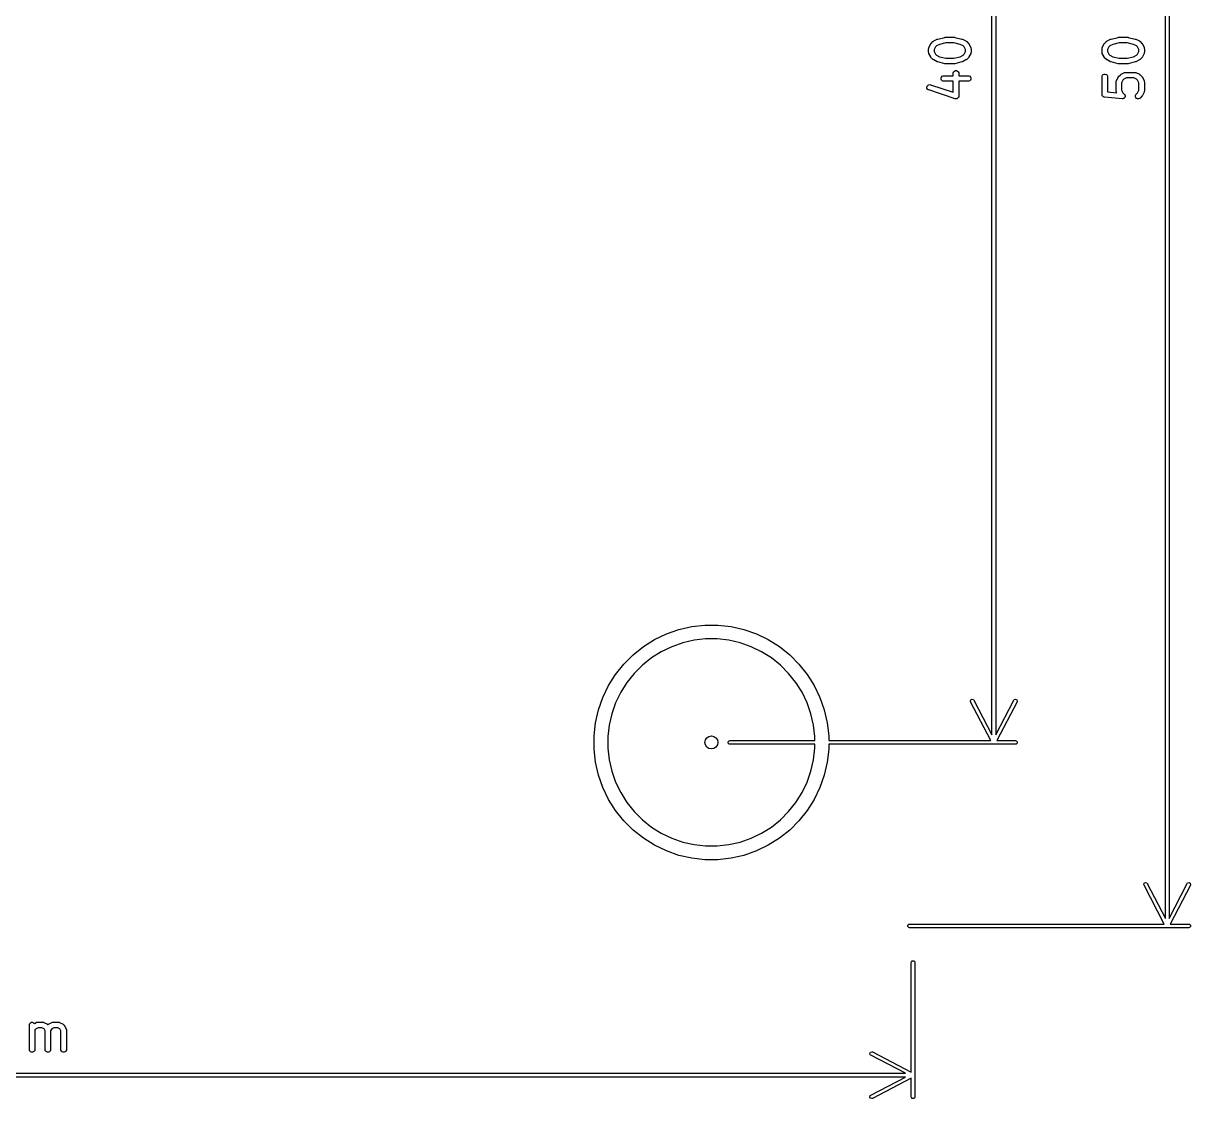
# Model space of a CAD drawing. Extents: x 4.57 to 7.12, y -5.03 to -2.67.
# Drawn here: x 5.867 to 7.116, y -5.034 to -3.885 of the extents above; entities that cross this region are included whole.
import ezdxf

# ---------------------------------------------------------------- set-up
doc = ezdxf.new("R2010")
doc.units = 0
doc.header["$MEASUREMENT"] = 0
doc.layers.add('BLACK', color=7, linetype='CONTINUOUS')

msp = doc.modelspace()

# ---------------------------------------------------------------- linework, layer by layer
at = {"layer": 'BLACK', "linetype": 'CONTINUOUS'}
for p, q in [((7.0885, -4.8411), (7.0885, -2.8887)), ((7.0925, -2.8887), (7.0925, -4.8411)), ((6.9031, -4.6451), (6.9031, -3.0848)), ((6.9071, -3.0848), (6.9071, -4.6451)), ((6.8376, -3.9067), (6.8377, -3.9065)), ((6.8377, -3.9065), (6.8378, -3.9064)), ((6.8378, -3.9063), (6.8379, -3.9062)), ((6.8378, -3.9064), (6.8378, -3.9063)), ((6.8379, -3.9062), (6.838, -3.9062)), ((6.838, -3.9062), (6.8381, -3.906)), ((6.8381, -3.906), (6.84, -3.9041)), ((6.84, -3.9041), (6.8402, -3.9039)), ((6.8402, -3.9039), (6.8403, -3.9038)), ((6.8403, -3.9038), (6.8404, -3.9038)), ((6.8404, -3.9038), (6.8405, -3.9037)), ((6.8405, -3.9037), (6.8408, -3.9035)), ((6.8405, -3.9037), (6.8405, -3.9037)), ((6.8408, -3.9035), (6.8445, -3.9017)), ((6.8445, -3.9017), (6.8446, -3.9016)), ((6.8446, -3.9016), (6.8448, -3.9015)), ((6.8446, -3.9016), (6.8446, -3.9016)), ((6.8448, -3.9015), (6.8451, -3.9014)), ((6.8451, -3.9014), (6.8526, -3.8996)), ((6.8451, -3.9014), (6.8451, -3.9014)), ((6.8451, -3.9014), (6.8451, -3.9014)), ((6.8537, -3.9054), (6.8469, -3.9071)), ((6.8526, -3.8996), (6.8527, -3.8995)), ((6.8527, -3.8995), (6.8528, -3.8995)), ((6.8528, -3.8995), (6.853, -3.8995)), ((6.853, -3.8995), (6.8532, -3.8995)), ((6.8532, -3.8995), (6.8532, -3.8995)), ((6.8532, -3.8995), (6.8533, -3.8995)), ((6.8533, -3.8995), (6.8627, -3.8995)), ((6.8624, -3.9054), (6.8537, -3.9054)), ((6.8692, -3.9071), (6.8624, -3.9054)), ((6.8627, -3.8995), (6.8628, -3.8995)), ((6.8628, -3.8995), (6.8629, -3.8995)), ((6.8629, -3.8995), (6.8631, -3.8995)), ((6.8631, -3.8995), (6.8633, -3.8995)), ((6.8633, -3.8995), (6.8633, -3.8995)), ((6.8633, -3.8995), (6.8634, -3.8996)), ((6.8634, -3.8996), (6.8709, -3.9014)), ((6.8709, -3.9014), (6.871, -3.9014)), ((6.871, -3.9014), (6.871, -3.9014)), ((6.871, -3.9014), (6.8712, -3.9015)), ((6.8712, -3.9015), (6.8715, -3.9016)), ((6.8715, -3.9016), (6.8715, -3.9016)), ((6.8715, -3.9016), (6.8715, -3.9017)), ((6.8715, -3.9017), (6.8753, -3.9035)), ((6.8753, -3.9035), (6.8755, -3.9037)), ((6.8755, -3.9037), (6.8756, -3.9037)), ((6.8756, -3.9037), (6.8757, -3.9038)), ((6.8757, -3.9038), (6.8758, -3.9038)), ((6.8758, -3.9038), (6.8758, -3.9039)), ((6.8758, -3.9039), (6.8761, -3.9041)), ((6.8761, -3.9041), (6.8779, -3.906)), ((6.8779, -3.906), (6.8781, -3.9062)), ((6.8781, -3.9062), (6.8782, -3.9062)), ((6.8782, -3.9062), (6.8782, -3.9063)), ((6.8782, -3.9063), (6.8783, -3.9064)), ((6.8783, -3.9064), (6.8783, -3.9065)), ((6.8783, -3.9065), (6.8785, -3.9067)), ((7.023, -3.9067), (7.0231, -3.9065)), ((7.0231, -3.9065), (7.0232, -3.9064)), ((7.0232, -3.9063), (7.0233, -3.9062)), ((7.0232, -3.9064), (7.0232, -3.9063)), ((7.0233, -3.9062), (7.0234, -3.9062)), ((7.0234, -3.9062), (7.0235, -3.906)), ((7.0235, -3.906), (7.0254, -3.9041)), ((7.0254, -3.9041), (7.0256, -3.9039)), ((7.0256, -3.9039), (7.0257, -3.9038)), ((7.0257, -3.9038), (7.0258, -3.9038)), ((7.0258, -3.9038), (7.0259, -3.9037)), ((7.0259, -3.9037), (7.0262, -3.9035)), ((7.0259, -3.9037), (7.0259, -3.9037)), ((7.0262, -3.9035), (7.0299, -3.9017)), ((7.0299, -3.9017), (7.03, -3.9016)), ((7.03, -3.9016), (7.0302, -3.9015)), ((7.03, -3.9016), (7.03, -3.9016)), ((7.0302, -3.9015), (7.0305, -3.9014)), ((7.0305, -3.9014), (7.038, -3.8996)), ((7.0305, -3.9014), (7.0305, -3.9014)), ((7.0305, -3.9014), (7.0305, -3.9014)), ((7.0391, -3.9054), (7.0323, -3.9071)), ((7.038, -3.8996), (7.0381, -3.8995)), ((7.0381, -3.8995), (7.0382, -3.8995)), ((7.0382, -3.8995), (7.0384, -3.8995)), ((7.0384, -3.8995), (7.0386, -3.8995)), ((7.0386, -3.8995), (7.0387, -3.8995)), ((7.0387, -3.8995), (7.0388, -3.8995)), ((7.0388, -3.8995), (7.0481, -3.8995)), ((7.0478, -3.9054), (7.0391, -3.9054)), ((7.0546, -3.9071), (7.0478, -3.9054)), ((7.0481, -3.8995), (7.0482, -3.8995)), ((7.0482, -3.8995), (7.0483, -3.8995)), ((7.0483, -3.8995), (7.0485, -3.8995)), ((7.0485, -3.8995), (7.0487, -3.8995)), ((7.0487, -3.8995), (7.0487, -3.8995)), ((7.0487, -3.8995), (7.0488, -3.8996)), ((7.0488, -3.8996), (7.0563, -3.9014)), ((7.0563, -3.9014), (7.0564, -3.9014)), ((7.0564, -3.9014), (7.0564, -3.9014)), ((7.0564, -3.9014), (7.0566, -3.9015)), ((7.0566, -3.9015), (7.0569, -3.9016)), ((7.0569, -3.9016), (7.0569, -3.9016)), ((7.0569, -3.9016), (7.0569, -3.9017)), ((7.0569, -3.9017), (7.0607, -3.9035)), ((7.0607, -3.9035), (7.0609, -3.9037)), ((7.0609, -3.9037), (7.061, -3.9037)), ((7.061, -3.9037), (7.0611, -3.9038)), ((7.0611, -3.9038), (7.0612, -3.9038)), ((7.0612, -3.9038), (7.0612, -3.9039)), ((7.0612, -3.9039), (7.0615, -3.9041)), ((7.0615, -3.9041), (7.0633, -3.906)), ((7.0633, -3.906), (7.0635, -3.9062)), ((7.0635, -3.9062), (7.0636, -3.9062)), ((7.0636, -3.9062), (7.0636, -3.9063)), ((7.0636, -3.9063), (7.0637, -3.9064)), ((7.0637, -3.9064), (7.0637, -3.9065)), ((7.0637, -3.9065), (7.0639, -3.9067)), ((6.8354, -3.9118), (6.8355, -3.9112)), ((6.8354, -3.9155), (6.8354, -3.9118)), ((6.8355, -3.9161), (6.8354, -3.9155)), ((6.8355, -3.911), (6.8357, -3.9105)), ((6.8355, -3.9111), (6.8355, -3.911)), ((6.8355, -3.9112), (6.8355, -3.9111)), ((6.8355, -3.9162), (6.8355, -3.9161)), ((6.8355, -3.9163), (6.8355, -3.9162)), ((6.8357, -3.9169), (6.8355, -3.9163)), ((6.8357, -3.9105), (6.8376, -3.9067)), ((6.8376, -3.9206), (6.8357, -3.9169)), ((6.8427, -3.9098), (6.8413, -3.9125)), ((6.8413, -3.9125), (6.8413, -3.9148)), ((6.8413, -3.9148), (6.8427, -3.9175)), ((6.8438, -3.9086), (6.8427, -3.9098)), ((6.8427, -3.9175), (6.8438, -3.9187)), ((6.8469, -3.9071), (6.8438, -3.9086)), ((6.8438, -3.9187), (6.8469, -3.9203)), ((6.8722, -3.9086), (6.8692, -3.9071)), ((6.8692, -3.9203), (6.8722, -3.9187)), ((6.8734, -3.9098), (6.8722, -3.9086)), ((6.8722, -3.9187), (6.8734, -3.9175)), ((6.8748, -3.9125), (6.8734, -3.9098)), ((6.8734, -3.9175), (6.8748, -3.9148)), ((6.8748, -3.9148), (6.8748, -3.9125)), ((6.8785, -3.9067), (6.8804, -3.9105)), ((6.8804, -3.9169), (6.8785, -3.9206)), ((6.8804, -3.9105), (6.8806, -3.911)), ((6.8806, -3.9163), (6.8804, -3.9169)), ((6.8806, -3.911), (6.8806, -3.9111)), ((6.8806, -3.9111), (6.8806, -3.9112)), ((6.8806, -3.9112), (6.8807, -3.9118)), ((6.8807, -3.9155), (6.8806, -3.9161)), ((6.8806, -3.9161), (6.8806, -3.9162)), ((6.8806, -3.9162), (6.8806, -3.9163)), ((6.8807, -3.9118), (6.8807, -3.9155)), ((7.0208, -3.9118), (7.0209, -3.9112)), ((7.0208, -3.9155), (7.0208, -3.9118)), ((7.0209, -3.9161), (7.0208, -3.9155)), ((7.0209, -3.911), (7.0211, -3.9105)), ((7.0209, -3.9111), (7.0209, -3.911)), ((7.0209, -3.9112), (7.0209, -3.9111)), ((7.0209, -3.9162), (7.0209, -3.9161)), ((7.0209, -3.9163), (7.0209, -3.9162)), ((7.0211, -3.9169), (7.0209, -3.9163)), ((7.0211, -3.9105), (7.023, -3.9067)), ((7.023, -3.9206), (7.0211, -3.9169)), ((7.0281, -3.9098), (7.0267, -3.9125)), ((7.0267, -3.9125), (7.0267, -3.9148)), ((7.0267, -3.9148), (7.0281, -3.9175)), ((7.0293, -3.9086), (7.0281, -3.9098)), ((7.0281, -3.9175), (7.0293, -3.9187)), ((7.0323, -3.9071), (7.0293, -3.9086)), ((7.0293, -3.9187), (7.0323, -3.9203)), ((7.0576, -3.9086), (7.0546, -3.9071)), ((7.0546, -3.9203), (7.0576, -3.9187)), ((7.0588, -3.9098), (7.0576, -3.9086)), ((7.0576, -3.9187), (7.0588, -3.9175)), ((7.0602, -3.9125), (7.0588, -3.9098)), ((7.0588, -3.9175), (7.0602, -3.9148)), ((7.0602, -3.9148), (7.0602, -3.9125)), ((7.0639, -3.9067), (7.0658, -3.9105)), ((7.0658, -3.9169), (7.0639, -3.9206)), ((7.0658, -3.9105), (7.066, -3.911)), ((7.066, -3.9163), (7.0658, -3.9169)), ((7.066, -3.911), (7.066, -3.9111)), ((7.066, -3.9111), (7.066, -3.9112)), ((7.066, -3.9112), (7.0661, -3.9118)), ((7.0661, -3.9155), (7.066, -3.9161)), ((7.066, -3.9161), (7.066, -3.9162)), ((7.066, -3.9162), (7.066, -3.9163)), ((7.0661, -3.9118), (7.0661, -3.9155)), ((6.8377, -3.9209), (6.8376, -3.9206)), ((6.8378, -3.9209), (6.8377, -3.9209)), ((6.8378, -3.921), (6.8378, -3.9209)), ((6.8379, -3.9211), (6.8378, -3.921)), ((6.838, -3.9212), (6.8379, -3.9211)), ((6.8381, -3.9214), (6.838, -3.9212)), ((6.84, -3.9233), (6.8381, -3.9214)), ((6.8402, -3.9234), (6.84, -3.9233)), ((6.8403, -3.9235), (6.8402, -3.9234)), ((6.8404, -3.9236), (6.8403, -3.9235)), ((6.8405, -3.9236), (6.8404, -3.9236)), ((6.8408, -3.9238), (6.8405, -3.9236)), ((6.8405, -3.9236), (6.8405, -3.9236)), ((6.8445, -3.9257), (6.8408, -3.9238)), ((6.8446, -3.9257), (6.8445, -3.9257)), ((6.8448, -3.9258), (6.8446, -3.9257)), ((6.8446, -3.9257), (6.8446, -3.9257)), ((6.8451, -3.9259), (6.8448, -3.9258)), ((6.8526, -3.9278), (6.8451, -3.9259)), ((6.8451, -3.9259), (6.8451, -3.9259)), ((6.8451, -3.9259), (6.8451, -3.9259)), ((6.8469, -3.9203), (6.8537, -3.922)), ((6.8527, -3.9278), (6.8526, -3.9278)), ((6.8528, -3.9278), (6.8527, -3.9278)), ((6.853, -3.9278), (6.8528, -3.9278)), ((6.8532, -3.9279), (6.853, -3.9278)), ((6.8533, -3.9279), (6.8532, -3.9279)), ((6.8532, -3.9279), (6.8532, -3.9279)), ((6.8627, -3.9279), (6.8533, -3.9279)), ((6.8537, -3.922), (6.8624, -3.922)), ((6.8624, -3.922), (6.8692, -3.9203)), ((6.8628, -3.9279), (6.8627, -3.9279)), ((6.8629, -3.9279), (6.8628, -3.9279)), ((6.8631, -3.9278), (6.8629, -3.9279)), ((6.8633, -3.9278), (6.8631, -3.9278)), ((6.8634, -3.9278), (6.8633, -3.9278)), ((6.8633, -3.9278), (6.8633, -3.9278)), ((6.8709, -3.9259), (6.8634, -3.9278)), ((6.871, -3.9259), (6.8709, -3.9259)), ((6.8712, -3.9258), (6.871, -3.9259)), ((6.871, -3.9259), (6.871, -3.9259)), ((6.8715, -3.9257), (6.8712, -3.9258)), ((6.8753, -3.9238), (6.8715, -3.9257)), ((6.8715, -3.9257), (6.8715, -3.9257)), ((6.8715, -3.9257), (6.8715, -3.9257)), ((6.8755, -3.9236), (6.8753, -3.9238)), ((6.8756, -3.9236), (6.8755, -3.9236)), ((6.8757, -3.9236), (6.8756, -3.9236)), ((6.8758, -3.9235), (6.8757, -3.9236)), ((6.8761, -3.9233), (6.8758, -3.9234)), ((6.8758, -3.9234), (6.8758, -3.9235)), ((6.8779, -3.9214), (6.8761, -3.9233)), ((6.8781, -3.9212), (6.8779, -3.9214)), ((6.8782, -3.9211), (6.8781, -3.9212)), ((6.8783, -3.9209), (6.8782, -3.921)), ((6.8782, -3.921), (6.8782, -3.9211)), ((6.8785, -3.9206), (6.8783, -3.9209)), ((6.8783, -3.9209), (6.8783, -3.9209)), ((7.0231, -3.9209), (7.023, -3.9206)), ((7.0232, -3.9209), (7.0231, -3.9209)), ((7.0232, -3.921), (7.0232, -3.9209)), ((7.0233, -3.9211), (7.0232, -3.921)), ((7.0234, -3.9212), (7.0233, -3.9211)), ((7.0235, -3.9214), (7.0234, -3.9212)), ((7.0254, -3.9233), (7.0235, -3.9214)), ((7.0256, -3.9234), (7.0254, -3.9233)), ((7.0257, -3.9235), (7.0256, -3.9234)), ((7.0258, -3.9236), (7.0257, -3.9235)), ((7.0259, -3.9236), (7.0258, -3.9236)), ((7.0262, -3.9238), (7.0259, -3.9236)), ((7.0259, -3.9236), (7.0259, -3.9236)), ((7.0299, -3.9257), (7.0262, -3.9238)), ((7.03, -3.9257), (7.0299, -3.9257)), ((7.0302, -3.9258), (7.03, -3.9257)), ((7.03, -3.9257), (7.03, -3.9257)), ((7.0305, -3.9259), (7.0302, -3.9258)), ((7.038, -3.9278), (7.0305, -3.9259)), ((7.0305, -3.9259), (7.0305, -3.9259)), ((7.0305, -3.9259), (7.0305, -3.9259)), ((7.0323, -3.9203), (7.0391, -3.922)), ((7.0381, -3.9278), (7.038, -3.9278)), ((7.0382, -3.9278), (7.0381, -3.9278)), ((7.0384, -3.9278), (7.0382, -3.9278)), ((7.0386, -3.9279), (7.0384, -3.9278)), ((7.0387, -3.9279), (7.0386, -3.9279)), ((7.0388, -3.9279), (7.0387, -3.9279)), ((7.0481, -3.9279), (7.0388, -3.9279)), ((7.0391, -3.922), (7.0478, -3.922)), ((7.0478, -3.922), (7.0546, -3.9203)), ((7.0482, -3.9279), (7.0481, -3.9279)), ((7.0483, -3.9279), (7.0482, -3.9279)), ((7.0485, -3.9278), (7.0483, -3.9279)), ((7.0487, -3.9278), (7.0485, -3.9278)), ((7.0488, -3.9278), (7.0487, -3.9278)), ((7.0487, -3.9278), (7.0487, -3.9278)), ((7.0563, -3.9259), (7.0488, -3.9278)), ((7.0564, -3.9259), (7.0563, -3.9259)), ((7.0566, -3.9258), (7.0564, -3.9259)), ((7.0564, -3.9259), (7.0564, -3.9259)), ((7.0569, -3.9257), (7.0566, -3.9258)), ((7.0607, -3.9238), (7.0569, -3.9257)), ((7.0569, -3.9257), (7.0569, -3.9257)), ((7.0569, -3.9257), (7.0569, -3.9257)), ((7.0609, -3.9236), (7.0607, -3.9238)), ((7.061, -3.9236), (7.0609, -3.9236)), ((7.0611, -3.9236), (7.061, -3.9236)), ((7.0612, -3.9235), (7.0611, -3.9236)), ((7.0615, -3.9233), (7.0612, -3.9234)), ((7.0612, -3.9234), (7.0612, -3.9235)), ((7.0633, -3.9214), (7.0615, -3.9233)), ((7.0635, -3.9212), (7.0633, -3.9214)), ((7.0636, -3.9211), (7.0635, -3.9212)), ((7.0637, -3.9209), (7.0636, -3.921)), ((7.0636, -3.921), (7.0636, -3.9211)), ((7.0639, -3.9206), (7.0637, -3.9209)), ((7.0637, -3.9209), (7.0637, -3.9209)), ((6.8486, -3.9431), (6.849, -3.942)), ((6.8486, -3.9442), (6.8486, -3.9431)), ((6.849, -3.942), (6.8498, -3.9412)), ((6.8498, -3.9412), (6.8509, -3.9408)), ((6.8509, -3.9408), (6.8515, -3.9407)), ((6.8515, -3.9407), (6.8616, -3.9407)), ((6.8616, -3.938), (6.8617, -3.9375)), ((6.8616, -3.9407), (6.8616, -3.938)), ((6.8617, -3.9375), (6.8621, -3.9364)), ((6.8621, -3.9364), (6.863, -3.9356)), ((6.863, -3.9356), (6.864, -3.9351)), ((6.864, -3.9351), (6.8652, -3.9351)), ((6.8652, -3.9351), (6.8662, -3.9356)), ((6.8662, -3.9356), (6.8671, -3.9364)), ((6.8671, -3.9364), (6.8675, -3.9375)), ((6.8675, -3.9375), (6.8676, -3.938)), ((6.8676, -3.938), (6.8676, -3.9407)), ((6.8676, -3.9407), (6.8777, -3.9407)), ((6.8777, -3.9407), (6.8783, -3.9408)), ((6.8783, -3.9408), (6.8794, -3.9412)), ((6.8794, -3.9412), (6.8802, -3.942)), ((6.8802, -3.942), (6.8806, -3.9431)), ((6.8806, -3.9431), (6.8806, -3.9442)), ((7.0208, -3.9418), (7.0209, -3.9412)), ((7.0208, -3.9605), (7.0208, -3.9418)), ((7.0209, -3.9412), (7.0213, -3.9401)), ((7.0213, -3.9401), (7.0221, -3.9393)), ((7.0221, -3.9393), (7.0232, -3.9389)), ((7.0232, -3.9389), (7.0243, -3.9389)), ((7.0243, -3.9389), (7.0254, -3.9393)), ((7.0254, -3.9393), (7.0262, -3.9401)), ((7.0262, -3.9401), (7.0266, -3.9412)), ((7.0266, -3.9412), (7.0267, -3.9418)), ((7.0267, -3.9418), (7.0267, -3.9579)), ((7.0361, -3.9461), (7.038, -3.9423)), ((7.038, -3.9423), (7.0381, -3.9421)), ((7.0381, -3.9421), (7.0382, -3.942)), ((7.0382, -3.942), (7.0382, -3.9419)), ((7.0382, -3.9419), (7.0383, -3.9419)), ((7.0383, -3.9419), (7.0384, -3.9418)), ((7.0384, -3.9418), (7.0385, -3.9416)), ((7.0385, -3.9416), (7.0404, -3.9397)), ((7.0404, -3.9397), (7.0406, -3.9395)), ((7.0406, -3.9395), (7.0407, -3.9395)), ((7.0407, -3.9395), (7.0408, -3.9394)), ((7.0408, -3.9394), (7.0409, -3.9393)), ((7.0409, -3.9393), (7.0412, -3.9391)), ((7.0409, -3.9393), (7.0409, -3.9393)), ((7.0412, -3.9391), (7.0449, -3.9373)), ((7.0469, -3.9429), (7.0442, -3.9442)), ((7.0449, -3.9373), (7.0455, -3.9371)), ((7.0455, -3.9371), (7.0456, -3.9371)), ((7.0456, -3.9371), (7.0457, -3.937)), ((7.0457, -3.937), (7.0462, -3.937)), ((7.0462, -3.937), (7.0556, -3.937)), ((7.0549, -3.9429), (7.0469, -3.9429)), ((7.0576, -3.9442), (7.0549, -3.9429)), ((7.0556, -3.937), (7.0562, -3.937)), ((7.0562, -3.937), (7.0563, -3.9371)), ((7.0563, -3.9371), (7.0564, -3.9371)), ((7.0564, -3.9371), (7.0569, -3.9373)), ((7.0569, -3.9373), (7.0607, -3.9391)), ((7.0607, -3.9391), (7.0609, -3.9393)), ((7.0609, -3.9393), (7.061, -3.9393)), ((7.061, -3.9393), (7.0611, -3.9394)), ((7.0611, -3.9394), (7.0612, -3.9395)), ((7.0612, -3.9395), (7.0612, -3.9395)), ((7.0612, -3.9395), (7.0615, -3.9397)), ((7.0615, -3.9397), (7.0633, -3.9416)), ((7.0633, -3.9416), (7.0635, -3.9418)), ((7.0635, -3.9418), (7.0636, -3.9419)), ((7.0636, -3.9419), (7.0636, -3.9419)), ((7.0636, -3.9419), (7.0637, -3.942)), ((7.0637, -3.942), (7.0637, -3.9421)), ((7.0637, -3.9421), (7.0639, -3.9423)), ((7.0639, -3.9423), (7.0658, -3.9461)), ((6.8335, -3.9527), (6.8339, -3.9516)), ((6.8336, -3.9538), (6.8335, -3.9527)), ((6.8341, -3.9548), (6.8336, -3.9538)), ((6.8339, -3.9516), (6.8347, -3.9507)), ((6.835, -3.9556), (6.8341, -3.9548)), ((6.8347, -3.9507), (6.8357, -3.9502)), ((6.8355, -3.9558), (6.835, -3.9556)), ((6.8637, -3.9652), (6.8355, -3.9558)), ((6.8357, -3.9502), (6.8368, -3.9501)), ((6.8368, -3.9501), (6.8374, -3.9502)), ((6.8374, -3.9502), (6.8616, -3.9583)), ((6.849, -3.9453), (6.8486, -3.9442)), ((6.8498, -3.9461), (6.849, -3.9453)), ((6.8509, -3.9466), (6.8498, -3.9461)), ((6.8515, -3.9466), (6.8509, -3.9466)), ((6.8616, -3.9466), (6.8515, -3.9466)), ((6.8616, -3.9583), (6.8616, -3.9466)), ((6.8777, -3.9466), (6.8676, -3.9466)), ((6.8676, -3.9466), (6.8676, -3.9624)), ((6.8783, -3.9466), (6.8777, -3.9466)), ((6.8794, -3.9461), (6.8783, -3.9466)), ((6.8802, -3.9453), (6.8794, -3.9461)), ((6.8806, -3.9442), (6.8802, -3.9453)), ((7.0358, -3.9474), (7.0359, -3.9468)), ((7.0358, -3.9568), (7.0358, -3.9474)), ((7.0359, -3.9466), (7.0361, -3.9461)), ((7.0359, -3.9467), (7.0359, -3.9466)), ((7.0359, -3.9468), (7.0359, -3.9467)), ((7.0431, -3.9454), (7.0417, -3.9481)), ((7.0417, -3.9481), (7.0417, -3.9561)), ((7.0417, -3.9561), (7.0431, -3.9588)), ((7.0442, -3.9442), (7.0431, -3.9454)), ((7.0588, -3.9454), (7.0576, -3.9442)), ((7.0602, -3.9481), (7.0588, -3.9454)), ((7.0588, -3.9588), (7.0602, -3.9561)), ((7.0602, -3.9561), (7.0602, -3.9481)), ((7.0658, -3.9461), (7.066, -3.9466)), ((7.066, -3.9466), (7.066, -3.9467)), ((7.066, -3.9467), (7.066, -3.9468)), ((7.066, -3.9468), (7.0661, -3.9474)), ((7.0661, -3.9474), (7.0661, -3.9568)), ((6.8639, -3.9653), (6.8637, -3.9652)), ((6.864, -3.9653), (6.8639, -3.9653)), ((6.8641, -3.9653), (6.864, -3.9653)), ((6.8642, -3.9653), (6.8641, -3.9653)), ((6.8647, -3.9653), (6.8642, -3.9653)), ((6.8652, -3.9653), (6.8647, -3.9653)), ((6.8653, -3.9653), (6.8652, -3.9653)), ((6.8654, -3.9653), (6.8653, -3.9653)), ((6.8658, -3.965), (6.8654, -3.9653)), ((6.8662, -3.9649), (6.8658, -3.965)), ((6.8663, -3.9648), (6.8662, -3.9649)), ((6.8664, -3.9647), (6.8663, -3.9648)), ((6.8667, -3.9644), (6.8664, -3.9647)), ((6.8671, -3.964), (6.8667, -3.9644)), ((6.8672, -3.9639), (6.8671, -3.964)), ((6.8671, -3.964), (6.8671, -3.964)), ((6.8673, -3.9634), (6.8672, -3.9639)), ((6.8675, -3.963), (6.8673, -3.9634)), ((6.8676, -3.9624), (6.8675, -3.9627)), ((6.8675, -3.9627), (6.8675, -3.9628)), ((6.8675, -3.9628), (6.8675, -3.9628)), ((6.8675, -3.9628), (6.8675, -3.963)), ((7.0208, -3.9607), (7.0208, -3.9605)), ((7.0208, -3.9608), (7.0208, -3.9607)), ((7.0208, -3.9609), (7.0208, -3.9608)), ((7.0209, -3.9611), (7.0208, -3.9609)), ((7.021, -3.9615), (7.0209, -3.9611)), ((7.0211, -3.9619), (7.021, -3.9615)), ((7.0212, -3.962), (7.0211, -3.9619)), ((7.0213, -3.9622), (7.0212, -3.962)), ((7.0216, -3.9625), (7.0213, -3.9622)), ((7.0219, -3.9628), (7.0216, -3.9625)), ((7.022, -3.9629), (7.0219, -3.9628)), ((7.0221, -3.963), (7.022, -3.9629)), ((7.0225, -3.9632), (7.0221, -3.963)), ((7.0229, -3.9634), (7.0225, -3.9632)), ((7.0231, -3.9634), (7.0229, -3.9634)), ((7.0232, -3.9634), (7.0231, -3.9634)), ((7.0235, -3.9635), (7.0232, -3.9634)), ((7.0232, -3.9634), (7.0232, -3.9634)), ((7.0422, -3.9653), (7.0235, -3.9635)), ((7.0267, -3.9579), (7.0365, -3.9588)), ((7.0359, -3.9574), (7.0358, -3.9568)), ((7.0359, -3.9575), (7.0359, -3.9574)), ((7.0359, -3.9576), (7.0359, -3.9575)), ((7.0361, -3.9581), (7.0359, -3.9576)), ((7.0365, -3.9588), (7.0361, -3.9581)), ((7.0428, -3.9653), (7.0422, -3.9653)), ((7.0429, -3.9653), (7.0428, -3.9653)), ((7.0431, -3.9653), (7.0429, -3.9653)), ((7.0431, -3.9588), (7.0446, -3.9603)), ((7.0435, -3.9651), (7.0431, -3.9653)), ((7.0439, -3.965), (7.0435, -3.9651)), ((7.044, -3.9649), (7.0439, -3.965)), ((7.0441, -3.9649), (7.044, -3.9649)), ((7.0444, -3.9646), (7.0441, -3.9649)), ((7.0448, -3.9643), (7.0444, -3.9646)), ((7.0446, -3.9603), (7.045, -3.9608)), ((7.0449, -3.9642), (7.0448, -3.9643)), ((7.045, -3.964), (7.0449, -3.9642)), ((7.045, -3.9608), (7.045, -3.9609)), ((7.045, -3.9609), (7.0451, -3.961)), ((7.0451, -3.9637), (7.045, -3.964)), ((7.0451, -3.961), (7.0452, -3.9614)), ((7.0453, -3.9633), (7.0451, -3.9637)), ((7.0452, -3.9614), (7.0454, -3.9618)), ((7.0454, -3.963), (7.0453, -3.9631)), ((7.0453, -3.9631), (7.0453, -3.9633)), ((7.0454, -3.9618), (7.0454, -3.962)), ((7.0454, -3.962), (7.0454, -3.9621)), ((7.0454, -3.9621), (7.0454, -3.9626)), ((7.0454, -3.9626), (7.0454, -3.963)), ((7.0565, -3.9618), (7.0569, -3.9608)), ((7.0565, -3.963), (7.0565, -3.9618)), ((7.0569, -3.964), (7.0565, -3.963)), ((7.0569, -3.9608), (7.0573, -3.9603)), ((7.0577, -3.9649), (7.0569, -3.964)), ((7.0573, -3.9603), (7.0588, -3.9588)), ((7.0588, -3.9653), (7.0577, -3.9649)), ((7.0599, -3.9653), (7.0588, -3.9653)), ((7.061, -3.9649), (7.0599, -3.9653)), ((7.0615, -3.9645), (7.061, -3.9649)), ((7.0633, -3.9626), (7.0615, -3.9645)), ((7.0635, -3.9624), (7.0633, -3.9626)), ((7.0636, -3.9623), (7.0635, -3.9624)), ((7.0637, -3.9622), (7.0636, -3.9623)), ((7.0636, -3.9623), (7.0636, -3.9623)), ((7.0639, -3.9619), (7.0637, -3.9621)), ((7.0637, -3.9621), (7.0637, -3.9622)), ((7.0658, -3.9581), (7.0639, -3.9619)), ((7.066, -3.9576), (7.0658, -3.9581)), ((7.0661, -3.9568), (7.066, -3.9574)), ((7.066, -3.9574), (7.066, -3.9575)), ((7.066, -3.9575), (7.066, -3.9576)), ((6.5683, -4.5324), (6.5821, -4.5293)), ((6.5821, -4.5293), (6.596, -4.5277)), ((6.596, -4.5277), (6.6101, -4.5277)), ((6.6101, -4.5277), (6.6241, -4.5293)), ((6.6241, -4.5293), (6.6379, -4.5324)), ((6.5304, -4.5507), (6.5423, -4.5432)), ((6.5423, -4.5432), (6.555, -4.5371)), ((6.555, -4.5371), (6.5683, -4.5324)), ((6.5969, -4.5425), (6.5845, -4.5439)), ((6.6093, -4.5425), (6.5969, -4.5425)), ((6.6216, -4.5439), (6.6093, -4.5425)), ((6.6379, -4.5324), (6.6512, -4.5371)), ((6.6512, -4.5371), (6.6638, -4.5432)), ((6.6638, -4.5432), (6.6758, -4.5507)), ((6.5194, -4.5595), (6.5304, -4.5507)), ((6.5607, -4.5508), (6.5495, -4.5562)), ((6.5724, -4.5467), (6.5607, -4.5508)), ((6.5845, -4.5439), (6.5724, -4.5467)), ((6.6338, -4.5467), (6.6216, -4.5439)), ((6.6455, -4.5508), (6.6338, -4.5467)), ((6.6567, -4.5562), (6.6455, -4.5508)), ((6.6758, -4.5507), (6.6868, -4.5595)), ((6.5094, -4.5694), (6.5194, -4.5595)), ((6.539, -4.5628), (6.5293, -4.5705)), ((6.5495, -4.5562), (6.539, -4.5628)), ((6.6672, -4.5628), (6.6567, -4.5562)), ((6.6769, -4.5705), (6.6672, -4.5628)), ((6.6868, -4.5595), (6.6967, -4.5694)), ((6.4932, -4.5924), (6.5007, -4.5804)), ((6.5007, -4.5804), (6.5094, -4.5694)), ((6.5205, -4.5793), (6.5127, -4.589)), ((6.5293, -4.5705), (6.5205, -4.5793)), ((6.6857, -4.5793), (6.6769, -4.5705)), ((6.6934, -4.589), (6.6857, -4.5793)), ((6.6967, -4.5694), (6.7055, -4.5804)), ((6.7055, -4.5804), (6.713, -4.5924)), ((6.4871, -4.605), (6.4932, -4.5924)), ((6.5127, -4.589), (6.5061, -4.5995)), ((6.7, -4.5995), (6.6934, -4.589)), ((6.713, -4.5924), (6.7191, -4.605)), ((6.4824, -4.6183), (6.4871, -4.605)), ((6.5061, -4.5995), (6.5007, -4.6107)), ((6.7054, -4.6107), (6.7, -4.5995)), ((6.7191, -4.605), (6.7238, -4.6183)), ((6.5007, -4.6107), (6.4966, -4.6224)), ((6.7095, -4.6224), (6.7054, -4.6107)), ((6.88, -4.6089), (6.8805, -4.6075)), ((6.8803, -4.6097), (6.88, -4.6089)), ((6.9018, -4.6511), (6.8803, -4.6097)), ((6.8805, -4.6075), (6.8818, -4.6068)), ((6.8818, -4.6068), (6.8833, -4.6073)), ((6.8833, -4.6073), (6.8837, -4.6079)), ((6.8837, -4.6079), (6.9031, -4.6451)), ((6.9071, -4.6451), (6.9264, -4.6079)), ((6.9299, -4.6097), (6.9083, -4.6511)), ((6.9264, -4.6079), (6.9269, -4.6073)), ((6.9269, -4.6073), (6.9283, -4.6068)), ((6.9283, -4.6068), (6.9297, -4.6075)), ((6.9297, -4.6075), (6.9301, -4.6089)), ((6.9301, -4.6089), (6.9299, -4.6097)), ((6.4793, -4.6321), (6.4824, -4.6183)), ((6.4966, -4.6224), (6.4939, -4.6346)), ((6.7123, -4.6346), (6.7095, -4.6224)), ((6.7238, -4.6183), (6.7269, -4.6321)), ((6.4777, -4.6461), (6.4793, -4.6321)), ((6.4939, -4.6346), (6.4925, -4.6469)), ((6.7137, -4.6469), (6.7123, -4.6346)), ((6.7269, -4.6321), (6.7285, -4.6461)), ((6.4777, -4.6469), (6.4777, -4.6461)), ((6.4777, -4.6602), (6.4777, -4.6469)), ((6.4925, -4.6469), (6.4925, -4.6593)), ((6.621, -4.6524), (6.622, -4.6513)), ((6.621, -4.6539), (6.621, -4.6524)), ((6.622, -4.6549), (6.621, -4.6539)), ((6.622, -4.6513), (6.6228, -4.6511)), ((6.6228, -4.6551), (6.622, -4.6549)), ((6.6228, -4.6511), (6.7137, -4.6511)), ((6.7137, -4.6551), (6.6228, -4.6551)), ((6.7137, -4.6511), (6.7137, -4.6469)), ((6.7137, -4.6593), (6.7137, -4.6551)), ((6.7285, -4.6461), (6.7285, -4.6511)), ((6.7285, -4.6511), (6.9018, -4.6511)), ((6.9282, -4.6551), (6.7285, -4.6551)), ((6.7285, -4.6551), (6.7285, -4.6602)), ((6.9083, -4.6511), (6.9282, -4.6511)), ((6.9282, -4.6511), (6.9289, -4.6513)), ((6.9289, -4.6549), (6.9282, -4.6551)), ((6.9289, -4.6513), (6.93, -4.6524)), ((6.93, -4.6539), (6.9289, -4.6549)), ((6.93, -4.6524), (6.93, -4.6539)), ((6.4793, -4.6741), (6.4777, -4.6602)), ((6.4925, -4.6593), (6.4939, -4.6717)), ((6.7123, -4.6717), (6.7137, -4.6593)), ((6.7285, -4.6602), (6.7269, -4.6741)), ((6.4824, -4.6879), (6.4793, -4.6741)), ((6.4939, -4.6717), (6.4966, -4.6838)), ((6.7095, -4.6838), (6.7123, -4.6717)), ((6.7269, -4.6741), (6.7238, -4.6879)), ((6.4871, -4.7012), (6.4824, -4.6879)), ((6.4966, -4.6838), (6.5007, -4.6955)), ((6.7054, -4.6955), (6.7095, -4.6838)), ((6.7238, -4.6879), (6.7191, -4.7012)), ((6.4932, -4.7139), (6.4871, -4.7012)), ((6.5007, -4.6955), (6.5061, -4.7067)), ((6.7, -4.7067), (6.7054, -4.6955)), ((6.7191, -4.7012), (6.713, -4.7139)), ((6.5007, -4.7258), (6.4932, -4.7139)), ((6.5061, -4.7067), (6.5127, -4.7172)), ((6.5127, -4.7172), (6.5205, -4.7269)), ((6.6857, -4.7269), (6.6934, -4.7172)), ((6.6934, -4.7172), (6.7, -4.7067)), ((6.713, -4.7139), (6.7055, -4.7258)), ((6.5094, -4.7368), (6.5007, -4.7258)), ((6.5205, -4.7269), (6.5293, -4.7357)), ((6.6769, -4.7357), (6.6857, -4.7269)), ((6.7055, -4.7258), (6.6967, -4.7368)), ((6.5194, -4.7468), (6.5094, -4.7368)), ((6.5293, -4.7357), (6.539, -4.7435)), ((6.6672, -4.7435), (6.6769, -4.7357)), ((6.6967, -4.7368), (6.6868, -4.7468)), ((6.5304, -4.7555), (6.5194, -4.7468)), ((6.539, -4.7435), (6.5495, -4.7501)), ((6.5495, -4.7501), (6.5607, -4.7555)), ((6.6455, -4.7555), (6.6567, -4.7501)), ((6.6567, -4.7501), (6.6672, -4.7435)), ((6.6868, -4.7468), (6.6758, -4.7555)), ((6.5423, -4.763), (6.5304, -4.7555)), ((6.555, -4.7691), (6.5423, -4.763)), ((6.5607, -4.7555), (6.5724, -4.7596)), ((6.5724, -4.7596), (6.5845, -4.7623)), ((6.5845, -4.7623), (6.5969, -4.7637)), ((6.5969, -4.7637), (6.6093, -4.7637)), ((6.6093, -4.7637), (6.6216, -4.7623)), ((6.6216, -4.7623), (6.6338, -4.7596)), ((6.6338, -4.7596), (6.6455, -4.7555)), ((6.6638, -4.763), (6.6512, -4.7691)), ((6.6758, -4.7555), (6.6638, -4.763)), ((6.5683, -4.7738), (6.555, -4.7691)), ((6.5821, -4.7769), (6.5683, -4.7738)), ((6.596, -4.7785), (6.5821, -4.7769)), ((6.6101, -4.7785), (6.596, -4.7785)), ((6.6241, -4.7769), (6.6101, -4.7785)), ((6.6379, -4.7738), (6.6241, -4.7769)), ((6.6512, -4.7691), (6.6379, -4.7738)), ((7.0654, -4.805), (7.0659, -4.8036)), ((7.0657, -4.8057), (7.0654, -4.805)), ((7.0659, -4.8036), (7.0672, -4.8029)), ((7.0672, -4.8029), (7.0687, -4.8033)), ((7.0687, -4.8033), (7.0692, -4.8039)), ((7.0692, -4.8039), (7.0885, -4.8411)), ((7.0925, -4.8411), (7.1118, -4.8039)), ((7.1118, -4.8039), (7.1123, -4.8033)), ((7.1123, -4.8033), (7.1138, -4.8029)), ((7.1138, -4.8029), (7.1151, -4.8036)), ((7.1151, -4.8036), (7.1155, -4.805)), ((7.1155, -4.805), (7.1153, -4.8057)), ((7.0872, -4.8472), (7.0657, -4.8057)), ((7.1153, -4.8057), (7.0937, -4.8472)), ((6.8131, -4.8484), (6.8141, -4.8474)), ((6.8131, -4.8499), (6.8131, -4.8484)), ((6.8141, -4.851), (6.8131, -4.8499)), ((6.8141, -4.8474), (6.8149, -4.8472)), ((6.8149, -4.8511), (6.8141, -4.851)), ((6.8149, -4.8472), (7.0872, -4.8472)), ((7.1136, -4.8511), (6.8149, -4.8511)), ((7.0937, -4.8472), (7.1136, -4.8472)), ((7.1136, -4.8472), (7.1143, -4.8474)), ((7.1143, -4.851), (7.1136, -4.8511)), ((7.1143, -4.8474), (7.1154, -4.8484)), ((7.1154, -4.8499), (7.1143, -4.851)), ((7.1154, -4.8484), (7.1154, -4.8499)), ((6.8167, -4.8884), (6.8169, -4.8876)), ((6.8167, -5.0055), (6.8167, -4.8884)), ((6.8169, -4.8876), (6.8179, -4.8866)), ((6.8179, -4.8866), (6.8194, -4.8866)), ((6.8194, -4.8866), (6.8205, -4.8876)), ((6.8205, -4.8876), (6.8206, -4.8884)), ((6.8206, -4.8884), (6.8206, -5.0318)), ((5.8738, -4.9551), (5.8739, -4.9545)), ((5.8738, -4.9813), (5.8738, -4.9551)), ((5.8739, -4.9545), (5.8743, -4.9534)), ((5.8743, -4.9534), (5.8751, -4.9526)), ((5.8751, -4.9526), (5.8762, -4.9522)), ((5.8762, -4.9522), (5.8773, -4.9522)), ((5.8773, -4.9522), (5.8784, -4.9526)), ((5.8784, -4.9526), (5.8792, -4.9534)), ((5.8792, -4.9534), (5.8811, -4.9524)), ((5.8811, -4.9524), (5.8816, -4.9522)), ((5.8816, -4.9522), (5.8817, -4.9522)), ((5.8817, -4.9522), (5.8818, -4.9522)), ((5.8818, -4.9522), (5.8824, -4.9521)), ((5.8824, -4.9521), (5.888, -4.9521)), ((5.888, -4.9521), (5.8886, -4.9522)), ((5.8886, -4.9522), (5.8887, -4.9522)), ((5.8887, -4.9522), (5.8888, -4.9522)), ((5.8888, -4.9522), (5.8893, -4.9524)), ((5.8893, -4.9524), (5.8931, -4.9543)), ((5.8931, -4.9543), (5.8932, -4.9544)), ((5.8932, -4.9544), (5.8932, -4.9544)), ((5.8932, -4.9544), (5.8933, -4.9544)), ((5.8933, -4.9544), (5.8936, -4.9546)), ((5.8936, -4.9546), (5.8936, -4.9547)), ((5.8936, -4.9547), (5.8937, -4.9546)), ((5.8937, -4.9546), (5.894, -4.9544)), ((5.894, -4.9544), (5.8941, -4.9544)), ((5.8941, -4.9544), (5.8942, -4.9543)), ((5.8941, -4.9544), (5.8941, -4.9544)), ((5.8942, -4.9543), (5.8979, -4.9524)), ((5.8979, -4.9524), (5.8985, -4.9522)), ((5.8985, -4.9522), (5.8986, -4.9522)), ((5.8986, -4.9522), (5.8987, -4.9522)), ((5.8987, -4.9522), (5.8993, -4.9521)), ((5.8993, -4.9521), (5.9049, -4.9521)), ((5.9049, -4.9521), (5.9055, -4.9522)), ((5.9055, -4.9522), (5.9056, -4.9522)), ((5.9056, -4.9522), (5.9057, -4.9522)), ((5.9057, -4.9522), (5.9062, -4.9524)), ((5.9062, -4.9524), (5.91, -4.9543)), ((5.91, -4.9543), (5.9101, -4.9544)), ((5.9101, -4.9544), (5.9101, -4.9544)), ((5.9101, -4.9544), (5.9102, -4.9544)), ((5.9102, -4.9544), (5.9105, -4.9546)), ((5.9105, -4.9546), (5.9107, -4.9549)), ((5.9107, -4.9549), (5.911, -4.9551)), ((5.8804, -4.9594), (5.8797, -4.9601)), ((5.8797, -4.9601), (5.8797, -4.9813)), ((5.8831, -4.958), (5.8804, -4.9594)), ((5.8873, -4.958), (5.8831, -4.958)), ((5.8896, -4.9592), (5.8873, -4.958)), ((5.8907, -4.9614), (5.8896, -4.9592)), ((5.8907, -4.9813), (5.8907, -4.9614)), ((5.8977, -4.9592), (5.8966, -4.9614)), ((5.8966, -4.9614), (5.8966, -4.9813)), ((5.9, -4.958), (5.8977, -4.9592)), ((5.9042, -4.958), (5.9, -4.958)), ((5.9064, -4.9592), (5.9042, -4.958)), ((5.9076, -4.9614), (5.9064, -4.9592)), ((5.9076, -4.9813), (5.9076, -4.9614)), ((5.911, -4.9551), (5.9112, -4.9554)), ((5.9112, -4.9554), (5.9112, -4.9555)), ((5.9112, -4.9555), (5.9112, -4.9555)), ((5.9112, -4.9555), (5.9113, -4.9556)), ((5.9113, -4.9556), (5.9132, -4.9594)), ((5.9132, -4.9594), (5.9134, -4.9599)), ((5.9134, -4.9599), (5.9134, -4.96)), ((5.9134, -4.96), (5.9134, -4.9601)), ((5.9134, -4.9601), (5.9135, -4.9607)), ((5.9135, -4.9607), (5.9135, -4.9813)), ((5.8739, -4.9819), (5.8738, -4.9813)), ((5.8743, -4.983), (5.8739, -4.9819)), ((5.8751, -4.9838), (5.8743, -4.983)), ((5.8762, -4.9842), (5.8751, -4.9838)), ((5.8773, -4.9842), (5.8762, -4.9842)), ((5.8784, -4.9838), (5.8773, -4.9842)), ((5.8792, -4.983), (5.8784, -4.9838)), ((5.8797, -4.9819), (5.8792, -4.983)), ((5.8797, -4.9813), (5.8797, -4.9819)), ((5.8907, -4.9819), (5.8907, -4.9813)), ((5.8912, -4.983), (5.8907, -4.9819)), ((5.892, -4.9838), (5.8912, -4.983)), ((5.8931, -4.9842), (5.892, -4.9838)), ((5.8942, -4.9842), (5.8931, -4.9842)), ((5.8953, -4.9838), (5.8942, -4.9842)), ((5.8961, -4.983), (5.8953, -4.9838)), ((5.8965, -4.9819), (5.8961, -4.983)), ((5.8966, -4.9813), (5.8965, -4.9819)), ((5.9076, -4.9819), (5.9076, -4.9813)), ((5.9081, -4.983), (5.9076, -4.9819)), ((5.9089, -4.9838), (5.9081, -4.983)), ((5.9099, -4.9842), (5.9089, -4.9838)), ((5.9111, -4.9842), (5.9099, -4.9842)), ((5.9122, -4.9838), (5.9111, -4.9842)), ((5.913, -4.983), (5.9122, -4.9838)), ((5.9134, -4.9819), (5.913, -4.983)), ((5.9135, -4.9813), (5.9134, -4.9819)), ((6.7724, -4.9854), (6.7731, -4.9841)), ((6.7728, -4.9869), (6.7724, -4.9854)), ((6.7734, -4.9874), (6.7728, -4.9869)), ((6.7731, -4.9841), (6.7745, -4.9837)), ((6.8106, -5.0067), (6.7734, -4.9874)), ((6.7745, -4.9837), (6.7752, -4.9839)), ((6.7752, -4.9839), (6.8167, -5.0055)), ((4.8192, -5.0067), (6.8106, -5.0067)), ((6.8106, -5.0107), (4.8192, -5.0107)), ((6.7734, -5.03), (6.8106, -5.0107)), ((6.8167, -5.0119), (6.7752, -5.0335)), ((6.8167, -5.0318), (6.8167, -5.0119)), ((6.7724, -5.032), (6.7728, -5.0305)), ((6.7731, -5.0333), (6.7724, -5.032)), ((6.7728, -5.0305), (6.7734, -5.03)), ((6.7745, -5.0337), (6.7731, -5.0333)), ((6.7752, -5.0335), (6.7745, -5.0337)), ((6.8169, -5.0325), (6.8167, -5.0318)), ((6.8179, -5.0336), (6.8169, -5.0325)), ((6.8194, -5.0336), (6.8179, -5.0336)), ((6.8205, -5.0325), (6.8194, -5.0336)), ((6.8206, -5.0318), (6.8205, -5.0325))]:
    msp.add_line(p, q, dxfattribs=at)
at = {"layer": 'BLACK'}
msp.add_circle((6.6031, -4.6531), 0.00689, dxfattribs=at)
msp.add_circle((6.6031, -4.6531), 0.00689, dxfattribs=at)

doc.saveas('drawing.dxf')
